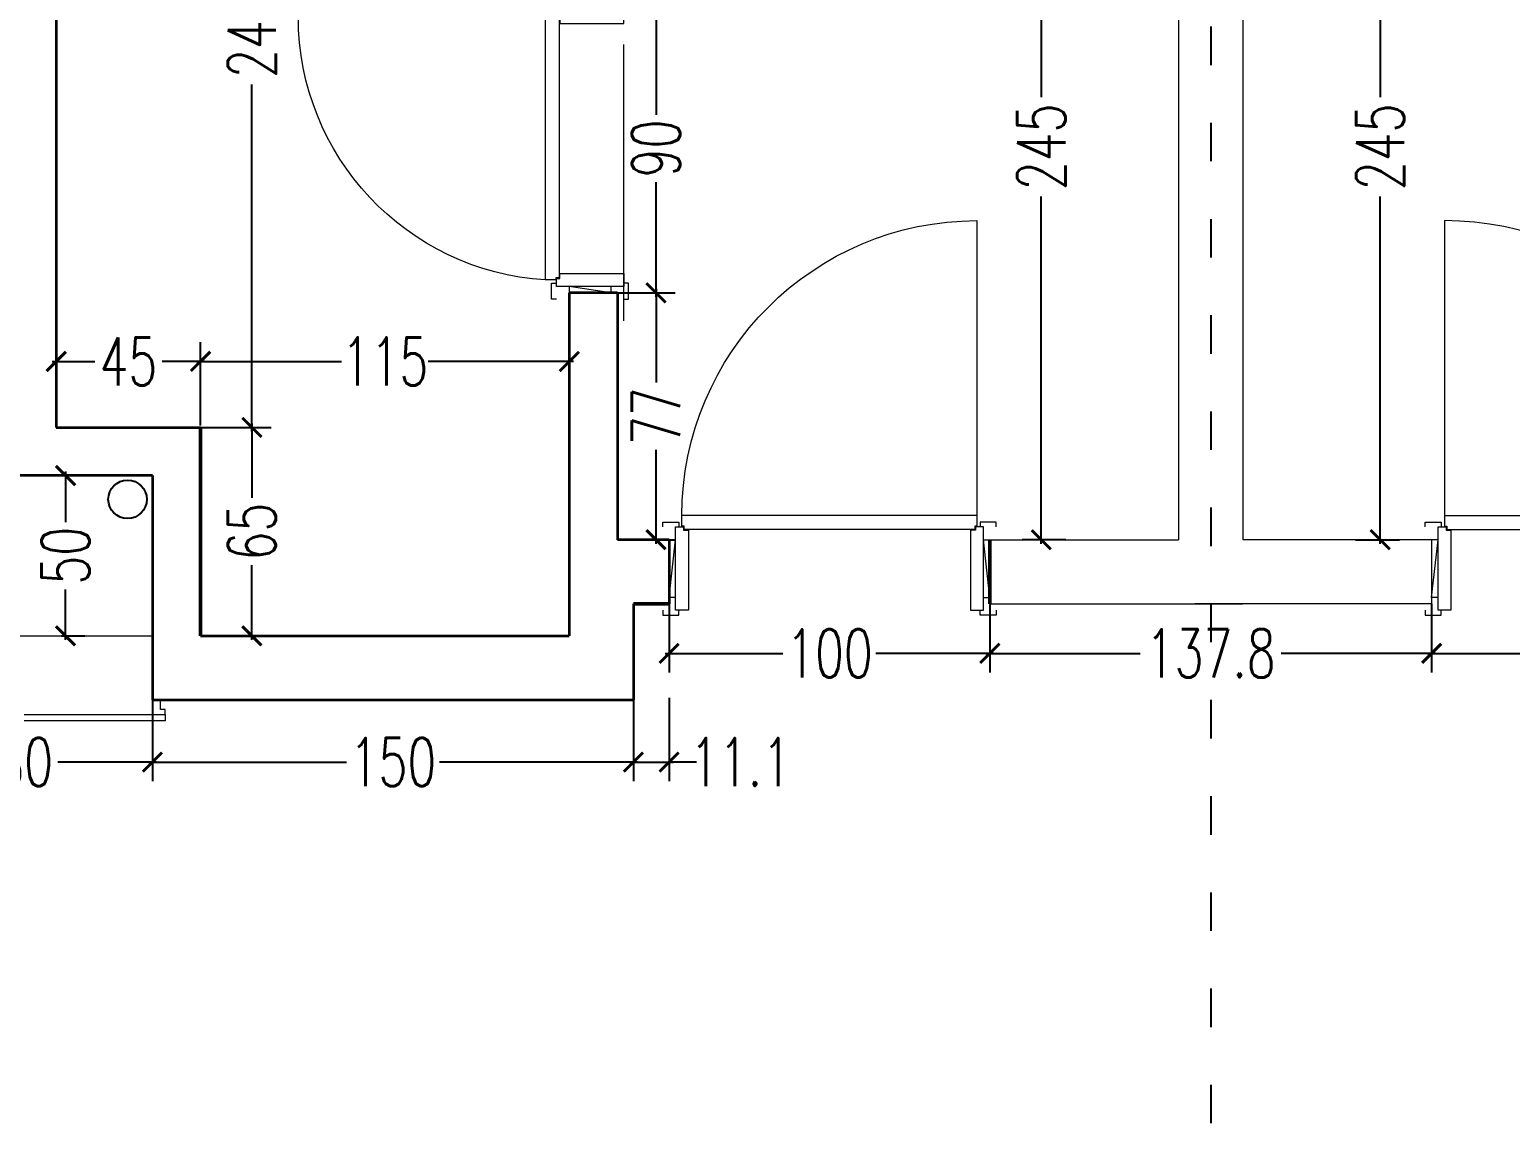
# Model space of a CAD drawing. Header units: centimetres. Extents: x -3207095 to 15275363, y -32656 to 4798027.
# Drawn here: x 694420.1 to 694881.8, y 4471539.8 to 4471886.9 of the extents above; entities that cross this region are included whole.
import ezdxf

# ---------------------------------------------------------------- set-up
doc = ezdxf.new("R2010")
doc.units = ezdxf.units.CM
doc.linetypes.add('ACAD_ISO03W100', pattern=[30, 12, -18])
doc.linetypes.add('DUZ', pattern=[500, 500])
doc.layers.get('0').update_dxf_attribs({"color": 1, "linetype": 'DUZ'})
doc.layers.add('DIM', color=1, linetype='DUZ')
doc.layers.add('TESİSAT', color=57, linetype='Continuous')
for name, color, linetype, lineweight in [('DUV', 220, 'Continuous', 50), ('DUVAR', 7, 'Continuous', 35), ('iç duvar', 7, 'Continuous', 50), ('KAPEN', 151, 'Continuous', 9)]:
    doc.layers.add(name, color=color, linetype=linetype, lineweight=lineweight)
doc.styles.add('DIM', font='ROMANSTW.SHX', dxfattribs={"width": 0.7})
doc.dimstyles.new('1_100', dxfattribs={"dimtxt": 15, "dimasz": 6, "dimexe": 6, "dimexo": 0, "dimgap": 2, "dimtad": 0, "dimdec": 1, "dimzin": 11, "dimdsep": 46, "dimtxsty": 'DIM', "dimblk": 'ARCHTICK', "dimcen": 3, "dimdle": 1.25, "dimclrt": 2, "dimadec": 0, "dimazin": 0, "dimtfac": 1.25, "dimtdec": 1, "dimtix": 1, "dimtofl": 0, "dimtmove": 1, "dimatfit": 3, "dimldrblk": 'ARCHTICK', "dimfxl": 20, "dimfxlon": 1, "dimtolj": 1, "dimtzin": 0, "dimarcsym": 0})

# ---------------------------------------------------------------- blocks, each defined once
blk = doc.blocks.new('new block')
at = {"layer": 'KAPEN'}
for p, q in [((105202.0528, 48261.8596), (105202.0198, 48261.8596)), ((105202.0528, 48261.8526), (105202.0528, 48261.8596)), ((105202.0628, 48261.8526), (105202.0528, 48261.8526)), ((105202.0628, 48261.0466), (105202.0628, 48261.8526)), ((105201.2498, 48261.0396), (105202.0528, 48261.0396)), ((105202.0528, 48261.0466), (105202.0628, 48261.0466)), ((105202.0528, 48261.0396), (105202.0528, 48261.0466))]:
    blk.add_line(p, q, dxfattribs=at)
for points in [[(105202.0548, 48261.9196), (105202.0398, 48261.9196), (105202.0398, 48261.8696), (105202.0548, 48261.8696)], [(105202.2248, 48261.8796), (105202.2248, 48261.8996), (105202.0948, 48261.8796), (105202.0948, 48261.8996)], [(105202.2648, 48261.9196), (105202.2798, 48261.9196), (105202.2798, 48261.8696), (105202.2648, 48261.8696)], [(105202.0198, 48261.0396), (105202.0198, 48261.8596)], [(105202.0548, 48260.9796), (105202.0398, 48260.9796), (105202.0398, 48261.0296), (105202.0548, 48261.0296)], [(105202.2248, 48261.0196), (105202.2248, 48260.9996), (105202.0948, 48261.0196), (105202.0948, 48260.9996)], [(105202.2648, 48260.9796), (105202.2798, 48260.9796), (105202.2798, 48261.0296), (105202.2648, 48261.0296)]]:
    blk.add_lwpolyline(points, dxfattribs=at)
for points in [[(105202.0548, 48261.8796), (105202.0548, 48261.8546), (105202.0648, 48261.8546), (105202.0648, 48261.8396), (105202.2648, 48261.8396), (105202.2648, 48261.8796)], [(105202.0548, 48261.0196), (105202.0548, 48261.0446), (105202.0648, 48261.0446), (105202.0648, 48261.0596), (105202.2648, 48261.0596), (105202.2648, 48261.0196)]]:
    blk.add_lwpolyline(points, close=True, dxfattribs=at)
blk.add_arc((105202.0715, 48261.0396), 0.8216, 93.6023, 180, dxfattribs=at)
blk = doc.blocks.new('K210')
for p, q in [((0.04, 0.985), (0.04, 0.032)), ((0.96, 0.032), (0.96, 0.065)), ((0.04, 0.032), (0.047, 0.032)), ((0.047, 0.032), (0.047, 0.022)), ((0.047, 0.022), (0.953, 0.022)), ((0.953, 0.032), (0.96, 0.032)), ((0.953, 0.022), (0.953, 0.032))]:
    blk.add_line(p, q)
for points in [[(0.04, 0.065), (0.96, 0.065)], [(-0.02, 0.03), (-0.02, 0.045), (0.03, 0.045), (0.03, 0.03)], [(1.02, 0.03), (1.02, 0.045), (0.97, 0.045), (0.97, 0.03)], [(0.02, -0.19), (0, -0.19), (0.02, -0.01), (0, -0.01)], [(0.98, -0.19), (1, -0.19), (0.98, -0.01), (1, -0.01)], [(-0.02, -0.23), (-0.02, -0.245), (0.03, -0.245), (0.03, -0.23)], [(1.02, -0.23), (1.02, -0.245), (0.97, -0.245), (0.97, -0.23)]]:
    blk.add_lwpolyline(points)
for points in [[(0.02, 0.03), (0.045, 0.03), (0.045, 0.02), (0.06, 0.02), (0.06, -0.23), (0.02, -0.23)], [(0.98, 0.03), (0.955, 0.03), (0.955, 0.02), (0.94, 0.02), (0.94, -0.23), (0.98, -0.23)]]:
    blk.add_lwpolyline(points, close=True)
blk.add_arc((0.04, 0.065), 0.92, 0, 90)
blk = doc.blocks.new('_ArchTick')
at = {"color": 0, "linetype": 'ByBlock', "const_width": 0.15}
blk.add_lwpolyline([(-0.5, -0.5), (0.5, 0.5)], dxfattribs=at)
blk = doc.blocks.new('*D1449')
at = {"layer": 'Defpoints', "color": 0, "linetype": 'Continuous', "lineweight": 5, "transparency": 16777216}
for p in [(694735.54, 4471972.8), (694743.23, 4471972.8), (694743.23, 4471727.8)]:
    blk.add_point(p, dxfattribs=at)
at = {"layer": 'DIM', "color": 0, "linetype": 'Continuous', "lineweight": -2, "transparency": 16777216}
for p, q in [((694743.23, 4471972.8), (694729.54, 4471972.8)), ((694735.54, 4471974.05), (694735.54, 4471865.8)), ((694735.54, 4471726.55), (694735.54, 4471834.8)), ((694743.23, 4471727.8), (694729.54, 4471727.8))]:
    blk.add_line(p, q, dxfattribs=at)
at = {"layer": 'DIM', "color": 0, "linetype": 'Continuous', "lineweight": -2, "transparency": 16777216, "xscale": 6, "yscale": 6, "zscale": 6}
for p, rotation in [((694735.54, 4471972.8), 90), ((694735.54, 4471727.8), 270)]:
    blk.add_blockref('_ArchTick', p, dxfattribs=dict(at, rotation=rotation))
at = {"layer": 'DIM', "color": 2, "linetype": 'Continuous', "lineweight": 5, "transparency": 16777216, "insert": (694735.54, 4471850.3), "char_height": 15, "attachment_point": 5, "rotation": 90, "style": 'DIM'}
blk.add_mtext('\\A1;245', dxfattribs=at)
blk = doc.blocks.new('*D1454')
at = {"layer": 'Defpoints', "color": 0, "linetype": 'Continuous', "lineweight": 5, "transparency": 16777216}
for p in [(694603.37, 4471804.8), (694615.41, 4471804.8), (694603.37, 4471727.8)]:
    blk.add_point(p, dxfattribs=at)
at = {"layer": 'DIM', "color": 0, "linetype": 'Continuous', "lineweight": -2, "transparency": 16777216}
for p, q in [((694603.37, 4471804.8), (694621.41, 4471804.8)), ((694615.41, 4471806.05), (694615.41, 4471776.8)), ((694615.41, 4471726.55), (694615.41, 4471755.8)), ((694603.37, 4471727.8), (694621.41, 4471727.8))]:
    blk.add_line(p, q, dxfattribs=at)
at = {"layer": 'DIM', "color": 0, "linetype": 'Continuous', "lineweight": -2, "transparency": 16777216, "xscale": 6, "yscale": 6, "zscale": 6}
for p, rotation in [((694615.41, 4471804.8), 90), ((694615.41, 4471727.8), 270)]:
    blk.add_blockref('_ArchTick', p, dxfattribs=dict(at, rotation=rotation))
at = {"layer": 'DIM', "color": 2, "linetype": 'Continuous', "lineweight": 5, "transparency": 16777216, "insert": (694615.41, 4471766.3), "char_height": 15, "attachment_point": 5, "rotation": 90, "style": 'DIM'}
blk.add_mtext('\\A1;77', dxfattribs=at)
blk = doc.blocks.new('*D1455')
at = {"layer": 'Defpoints', "color": 0, "linetype": 'Continuous', "lineweight": 5, "transparency": 16777216}
for p in [(694603.37, 4471894.8), (694615.41, 4471894.8), (694603.37, 4471804.8)]:
    blk.add_point(p, dxfattribs=at)
at = {"layer": 'DIM', "color": 0, "linetype": 'Continuous', "lineweight": -2, "transparency": 16777216}
for p, q in [((694603.37, 4471894.8), (694621.41, 4471894.8)), ((694615.41, 4471896.05), (694615.41, 4471860.3)), ((694615.41, 4471803.55), (694615.41, 4471839.3)), ((694603.37, 4471804.8), (694621.41, 4471804.8))]:
    blk.add_line(p, q, dxfattribs=at)
at = {"layer": 'DIM', "color": 0, "linetype": 'Continuous', "lineweight": -2, "transparency": 16777216, "xscale": 6, "yscale": 6, "zscale": 6}
for p, rotation in [((694615.41, 4471894.8), 90), ((694615.41, 4471804.8), 270)]:
    blk.add_blockref('_ArchTick', p, dxfattribs=dict(at, rotation=rotation))
at = {"layer": 'DIM', "color": 2, "linetype": 'Continuous', "lineweight": 5, "transparency": 16777216, "insert": (694615.41, 4471849.8), "char_height": 15, "attachment_point": 5, "rotation": 90, "style": 'DIM'}
blk.add_mtext('\\A1;90', dxfattribs=at)
blk = doc.blocks.new('*D1463')
at = {"layer": 'Defpoints', "color": 0, "linetype": 'Continuous', "lineweight": 5, "transparency": 16777216}
for p in [(694833.51, 4471972.8), (694841.19, 4471972.8), (694833.51, 4471727.8)]:
    blk.add_point(p, dxfattribs=at)
at = {"layer": 'DIM', "color": 0, "linetype": 'Continuous', "lineweight": -2, "transparency": 16777216}
for p, q in [((694833.51, 4471972.8), (694847.19, 4471972.8)), ((694841.19, 4471974.05), (694841.19, 4471865.8)), ((694841.19, 4471726.55), (694841.19, 4471834.8)), ((694833.51, 4471727.8), (694847.19, 4471727.8))]:
    blk.add_line(p, q, dxfattribs=at)
at = {"layer": 'DIM', "color": 0, "linetype": 'Continuous', "lineweight": -2, "transparency": 16777216, "xscale": 6, "yscale": 6, "zscale": 6}
for p, rotation in [((694841.19, 4471972.8), 90), ((694841.19, 4471727.8), 270)]:
    blk.add_blockref('_ArchTick', p, dxfattribs=dict(at, rotation=rotation))
at = {"layer": 'DIM', "color": 2, "linetype": 'Continuous', "lineweight": 5, "transparency": 16777216, "insert": (694841.19, 4471850.3), "char_height": 15, "attachment_point": 5, "rotation": 90, "style": 'DIM'}
blk.add_mtext('\\A1;245', dxfattribs=at)
blk = doc.blocks.new('*D1559')
at = {"layer": 'Defpoints', "color": 0, "linetype": 'Continuous', "lineweight": 5, "transparency": 16777216}
for p in [(694378.37, 4471677.8), (694458.37, 4471677.8), (694458.37, 4471658.45)]:
    blk.add_point(p, dxfattribs=at)
at = {"layer": 'DIM', "color": 0, "linetype": 'Continuous', "lineweight": -2, "transparency": 16777216}
for p, q in [((694378.37, 4471677.8), (694378.37, 4471652.45)), ((694458.37, 4471677.8), (694458.37, 4471652.45)), ((694377.12, 4471658.45), (694407.87, 4471658.45)), ((694459.62, 4471658.45), (694428.87, 4471658.45))]:
    blk.add_line(p, q, dxfattribs=at)
at = {"layer": 'DIM', "color": 0, "linetype": 'Continuous', "lineweight": -2, "transparency": 16777216, "xscale": 6, "yscale": 6, "zscale": 6, "rotation": 180}
blk.add_blockref('_ArchTick', (694378.37, 4471658.45), dxfattribs=at)
at = {"layer": 'DIM', "color": 0, "linetype": 'Continuous', "lineweight": -2, "transparency": 16777216, "xscale": 6, "yscale": 6, "zscale": 6}
blk.add_blockref('_ArchTick', (694458.37, 4471658.45), dxfattribs=at)
at = {"layer": 'DIM', "color": 2, "linetype": 'Continuous', "lineweight": 5, "transparency": 16777216, "insert": (694418.37, 4471658.45), "char_height": 15, "attachment_point": 5, "style": 'DIM'}
blk.add_mtext('\\A1;80', dxfattribs=at)
blk = doc.blocks.new('*D1560')
at = {"layer": 'Defpoints', "color": 0, "linetype": 'Continuous', "lineweight": 5, "transparency": 16777216}
for p in [(694458.37, 4471677.8), (694608.37, 4471677.8), (694608.37, 4471658.45)]:
    blk.add_point(p, dxfattribs=at)
at = {"layer": 'DIM', "color": 0, "linetype": 'Continuous', "lineweight": -2, "transparency": 16777216}
for p, q in [((694458.37, 4471677.8), (694458.37, 4471652.45)), ((694608.37, 4471677.8), (694608.37, 4471652.45)), ((694457.12, 4471658.45), (694518.87, 4471658.45)), ((694609.62, 4471658.45), (694547.87, 4471658.45))]:
    blk.add_line(p, q, dxfattribs=at)
at = {"layer": 'DIM', "color": 0, "linetype": 'Continuous', "lineweight": -2, "transparency": 16777216, "xscale": 6, "yscale": 6, "zscale": 6, "rotation": 180}
blk.add_blockref('_ArchTick', (694458.37, 4471658.45), dxfattribs=at)
at = {"layer": 'DIM', "color": 0, "linetype": 'Continuous', "lineweight": -2, "transparency": 16777216, "xscale": 6, "yscale": 6, "zscale": 6}
blk.add_blockref('_ArchTick', (694608.37, 4471658.45), dxfattribs=at)
at = {"layer": 'DIM', "color": 2, "linetype": 'Continuous', "lineweight": 5, "transparency": 16777216, "insert": (694533.37, 4471658.45), "char_height": 15, "attachment_point": 5, "style": 'DIM'}
blk.add_mtext('\\A1;150', dxfattribs=at)
blk = doc.blocks.new('*D1555')
at = {"layer": 'Defpoints', "color": 0, "linetype": 'Continuous', "lineweight": 5, "transparency": 16777216}
for p in [(694608.37, 4471686.15), (694619.48, 4471686.35), (694619.48, 4471658.45)]:
    blk.add_point(p, dxfattribs=at)
at = {"layer": 'DIM', "color": 0, "linetype": 'Continuous', "lineweight": -2, "transparency": 16777216}
for p, q in [((694608.37, 4471678.45), (694608.37, 4471652.45)), ((694619.48, 4471678.45), (694619.48, 4471652.45)), ((694607.12, 4471658.45), (694620.73, 4471658.45)), ((694628.01, 4471658.45), (694619.48, 4471658.45))]:
    blk.add_line(p, q, dxfattribs=at)
at = {"layer": 'DIM', "color": 0, "linetype": 'Continuous', "lineweight": -2, "transparency": 16777216, "xscale": 6, "yscale": 6, "zscale": 6, "rotation": 180}
blk.add_blockref('_ArchTick', (694608.37, 4471658.45), dxfattribs=at)
at = {"layer": 'DIM', "color": 0, "linetype": 'Continuous', "lineweight": -2, "transparency": 16777216, "xscale": 6, "yscale": 6, "zscale": 6}
blk.add_blockref('_ArchTick', (694619.48, 4471658.45), dxfattribs=at)
at = {"layer": 'DIM', "color": 2, "linetype": 'Continuous', "lineweight": 5, "transparency": 16777216, "insert": (694641.76, 4471658.45), "char_height": 15, "attachment_point": 5, "style": 'DIM'}
blk.add_mtext('\\A1;11.1', dxfattribs=at)
blk = doc.blocks.new('*D1556')
at = {"layer": 'Defpoints', "color": 0, "linetype": 'Continuous', "lineweight": 5, "transparency": 16777216}
for p in [(694719.48, 4471707.8), (694857.26, 4471707.8), (694719.48, 4471692.35)]:
    blk.add_point(p, dxfattribs=at)
at = {"layer": 'DIM', "color": 0, "linetype": 'Continuous', "lineweight": -2, "transparency": 16777216}
for p, q in [((694719.48, 4471707.8), (694719.48, 4471686.35)), ((694857.26, 4471707.8), (694857.26, 4471686.35)), ((694718.23, 4471692.35), (694766.37, 4471692.35)), ((694858.51, 4471692.35), (694810.37, 4471692.35))]:
    blk.add_line(p, q, dxfattribs=at)
at = {"layer": 'DIM', "color": 0, "linetype": 'Continuous', "lineweight": -2, "transparency": 16777216, "xscale": 6, "yscale": 6, "zscale": 6, "rotation": 180}
blk.add_blockref('_ArchTick', (694719.48, 4471692.35), dxfattribs=at)
at = {"layer": 'DIM', "color": 0, "linetype": 'Continuous', "lineweight": -2, "transparency": 16777216, "xscale": 6, "yscale": 6, "zscale": 6}
blk.add_blockref('_ArchTick', (694857.26, 4471692.35), dxfattribs=at)
at = {"layer": 'DIM', "color": 2, "linetype": 'Continuous', "lineweight": 5, "transparency": 16777216, "insert": (694788.37, 4471692.35), "char_height": 15, "attachment_point": 5, "style": 'DIM'}
blk.add_mtext('\\A1;137.8', dxfattribs=at)
blk = doc.blocks.new('*D1557')
at = {"layer": 'Defpoints', "color": 0, "linetype": 'Continuous', "lineweight": 5, "transparency": 16777216}
for p in [(694619.48, 4471707.8), (694719.48, 4471707.8), (694619.48, 4471692.35)]:
    blk.add_point(p, dxfattribs=at)
at = {"layer": 'DIM', "color": 0, "linetype": 'Continuous', "lineweight": -2, "transparency": 16777216}
for p, q in [((694619.48, 4471707.8), (694619.48, 4471686.35)), ((694719.48, 4471707.8), (694719.48, 4471686.35)), ((694618.23, 4471692.35), (694654.98, 4471692.35)), ((694720.73, 4471692.35), (694683.98, 4471692.35))]:
    blk.add_line(p, q, dxfattribs=at)
at = {"layer": 'DIM', "color": 0, "linetype": 'Continuous', "lineweight": -2, "transparency": 16777216, "xscale": 6, "yscale": 6, "zscale": 6, "rotation": 180}
blk.add_blockref('_ArchTick', (694619.48, 4471692.35), dxfattribs=at)
at = {"layer": 'DIM', "color": 0, "linetype": 'Continuous', "lineweight": -2, "transparency": 16777216, "xscale": 6, "yscale": 6, "zscale": 6}
blk.add_blockref('_ArchTick', (694719.48, 4471692.35), dxfattribs=at)
at = {"layer": 'DIM', "color": 2, "linetype": 'Continuous', "lineweight": 5, "transparency": 16777216, "insert": (694669.48, 4471692.35), "char_height": 15, "attachment_point": 5, "style": 'DIM'}
blk.add_mtext('\\A1;100', dxfattribs=at)
blk = doc.blocks.new('*D1554')
at = {"layer": 'Defpoints', "color": 0, "linetype": 'Continuous', "lineweight": 5, "transparency": 16777216}
for p in [(694857.26, 4471707.8), (694957.26, 4471707.8), (694957.26, 4471692.35)]:
    blk.add_point(p, dxfattribs=at)
at = {"layer": 'DIM', "color": 0, "linetype": 'Continuous', "lineweight": -2, "transparency": 16777216}
for p, q in [((694857.26, 4471707.8), (694857.26, 4471686.35)), ((694957.26, 4471707.8), (694957.26, 4471686.35)), ((694856.01, 4471692.35), (694892.76, 4471692.35)), ((694958.51, 4471692.35), (694921.76, 4471692.35))]:
    blk.add_line(p, q, dxfattribs=at)
at = {"layer": 'DIM', "color": 0, "linetype": 'Continuous', "lineweight": -2, "transparency": 16777216, "xscale": 6, "yscale": 6, "zscale": 6, "rotation": 180}
blk.add_blockref('_ArchTick', (694857.26, 4471692.35), dxfattribs=at)
at = {"layer": 'DIM', "color": 0, "linetype": 'Continuous', "lineweight": -2, "transparency": 16777216, "xscale": 6, "yscale": 6, "zscale": 6}
blk.add_blockref('_ArchTick', (694957.26, 4471692.35), dxfattribs=at)
at = {"layer": 'DIM', "color": 2, "linetype": 'Continuous', "lineweight": 5, "transparency": 16777216, "insert": (694907.26, 4471692.35), "char_height": 15, "attachment_point": 5, "style": 'DIM'}
blk.add_mtext('\\A1;100', dxfattribs=at)
blk = doc.blocks.new('*D1584')
at = {"layer": 'Defpoints', "color": 0, "linetype": 'Continuous', "lineweight": 5, "transparency": 16777216}
for p in [(694429.98, 4471747.8), (694431.28, 4471747.8), (694429.98, 4471697.8)]:
    blk.add_point(p, dxfattribs=at)
at = {"layer": 'DIM', "color": 0, "linetype": 'Continuous', "lineweight": -2, "transparency": 16777216}
for p, q in [((694431.28, 4471749.05), (694431.28, 4471733.3)), ((694429.98, 4471747.8), (694437.28, 4471747.8)), ((694431.28, 4471696.55), (694431.28, 4471712.3)), ((694429.98, 4471697.8), (694437.28, 4471697.8))]:
    blk.add_line(p, q, dxfattribs=at)
at = {"layer": 'DIM', "color": 0, "linetype": 'Continuous', "lineweight": -2, "transparency": 16777216, "xscale": 6, "yscale": 6, "zscale": 6}
for p, rotation in [((694431.28, 4471747.8), 90), ((694431.28, 4471697.8), 270)]:
    blk.add_blockref('_ArchTick', p, dxfattribs=dict(at, rotation=rotation))
at = {"layer": 'DIM', "color": 2, "linetype": 'Continuous', "lineweight": 5, "transparency": 16777216, "insert": (694431.28, 4471722.8), "char_height": 15, "attachment_point": 5, "rotation": 90, "style": 'DIM'}
blk.add_mtext('\\A1;50', dxfattribs=at)
blk = doc.blocks.new('*D1599')
at = {"layer": 'Defpoints', "color": 0, "linetype": 'Continuous', "lineweight": 5, "transparency": 16777216}
for p in [(694473.37, 4471783.39), (694428.37, 4471762.8), (694473.37, 4471762.8)]:
    blk.add_point(p, dxfattribs=at)
at = {"layer": 'DIM', "color": 0, "linetype": 'Continuous', "lineweight": -2, "transparency": 16777216}
for p, q in [((694428.37, 4471763.39), (694428.37, 4471789.39)), ((694473.37, 4471763.39), (694473.37, 4471789.39)), ((694427.12, 4471783.39), (694440.37, 4471783.39)), ((694474.62, 4471783.39), (694461.37, 4471783.39))]:
    blk.add_line(p, q, dxfattribs=at)
at = {"layer": 'DIM', "color": 0, "linetype": 'Continuous', "lineweight": -2, "transparency": 16777216, "xscale": 6, "yscale": 6, "zscale": 6, "rotation": 180}
blk.add_blockref('_ArchTick', (694428.37, 4471783.39), dxfattribs=at)
at = {"layer": 'DIM', "color": 0, "linetype": 'Continuous', "lineweight": -2, "transparency": 16777216, "xscale": 6, "yscale": 6, "zscale": 6}
blk.add_blockref('_ArchTick', (694473.37, 4471783.39), dxfattribs=at)
at = {"layer": 'DIM', "color": 2, "linetype": 'Continuous', "lineweight": 5, "transparency": 16777216, "insert": (694450.87, 4471783.39), "char_height": 15, "attachment_point": 5, "style": 'DIM'}
blk.add_mtext('\\A1;45', dxfattribs=at)
blk = doc.blocks.new('*D1600')
at = {"layer": 'Defpoints', "color": 0, "linetype": 'Continuous', "lineweight": 5, "transparency": 16777216}
for p in [(694588.37, 4471783.39), (694473.37, 4471762.8), (694588.37, 4471762.8)]:
    blk.add_point(p, dxfattribs=at)
at = {"layer": 'DIM', "color": 0, "linetype": 'Continuous', "lineweight": -2, "transparency": 16777216}
for p, q in [((694473.37, 4471763.39), (694473.37, 4471789.39)), ((694588.37, 4471763.39), (694588.37, 4471789.39)), ((694472.12, 4471783.39), (694517.37, 4471783.39)), ((694589.62, 4471783.39), (694544.37, 4471783.39))]:
    blk.add_line(p, q, dxfattribs=at)
at = {"layer": 'DIM', "color": 0, "linetype": 'Continuous', "lineweight": -2, "transparency": 16777216, "xscale": 6, "yscale": 6, "zscale": 6, "rotation": 180}
blk.add_blockref('_ArchTick', (694473.37, 4471783.39), dxfattribs=at)
at = {"layer": 'DIM', "color": 0, "linetype": 'Continuous', "lineweight": -2, "transparency": 16777216, "xscale": 6, "yscale": 6, "zscale": 6}
blk.add_blockref('_ArchTick', (694588.37, 4471783.39), dxfattribs=at)
at = {"layer": 'DIM', "color": 2, "linetype": 'Continuous', "lineweight": 5, "transparency": 16777216, "insert": (694530.87, 4471783.39), "char_height": 15, "attachment_point": 5, "style": 'DIM'}
blk.add_mtext('\\A1;115', dxfattribs=at)
blk = doc.blocks.new('*D1601')
at = {"layer": 'Defpoints', "color": 0, "linetype": 'Continuous', "lineweight": 5, "transparency": 16777216}
for p in [(694473.37, 4471762.8), (694489.38, 4471762.8), (694473.37, 4471697.8)]:
    blk.add_point(p, dxfattribs=at)
at = {"layer": 'DIM', "color": 0, "linetype": 'Continuous', "lineweight": -2, "transparency": 16777216}
for p, q in [((694473.37, 4471762.8), (694495.38, 4471762.8)), ((694489.38, 4471764.05), (694489.38, 4471740.8)), ((694489.38, 4471696.55), (694489.38, 4471719.8)), ((694473.37, 4471697.8), (694495.38, 4471697.8))]:
    blk.add_line(p, q, dxfattribs=at)
at = {"layer": 'DIM', "color": 0, "linetype": 'Continuous', "lineweight": -2, "transparency": 16777216, "xscale": 6, "yscale": 6, "zscale": 6}
for p, rotation in [((694489.38, 4471762.8), 90), ((694489.38, 4471697.8), 270)]:
    blk.add_blockref('_ArchTick', p, dxfattribs=dict(at, rotation=rotation))
at = {"layer": 'DIM', "color": 2, "linetype": 'Continuous', "lineweight": 5, "transparency": 16777216, "insert": (694489.38, 4471730.3), "char_height": 15, "attachment_point": 5, "rotation": 90, "style": 'DIM'}
blk.add_mtext('\\A1;65', dxfattribs=at)
blk = doc.blocks.new('*D1602')
at = {"layer": 'Defpoints', "color": 0, "linetype": 'Continuous', "lineweight": 5, "transparency": 16777216}
for p in [(694473.37, 4472007.8), (694489.38, 4472007.8), (694473.37, 4471762.8)]:
    blk.add_point(p, dxfattribs=at)
at = {"layer": 'DIM', "color": 0, "linetype": 'Continuous', "lineweight": -2, "transparency": 16777216}
for p, q in [((694473.37, 4472007.8), (694495.38, 4472007.8)), ((694489.38, 4472009.05), (694489.38, 4471900.8)), ((694489.38, 4471761.55), (694489.38, 4471869.8)), ((694473.37, 4471762.8), (694495.38, 4471762.8))]:
    blk.add_line(p, q, dxfattribs=at)
at = {"layer": 'DIM', "color": 0, "linetype": 'Continuous', "lineweight": -2, "transparency": 16777216, "xscale": 6, "yscale": 6, "zscale": 6}
for p, rotation in [((694489.38, 4472007.8), 90), ((694489.38, 4471762.8), 270)]:
    blk.add_blockref('_ArchTick', p, dxfattribs=dict(at, rotation=rotation))
at = {"layer": 'DIM', "color": 2, "linetype": 'Continuous', "lineweight": 5, "transparency": 16777216, "insert": (694489.38, 4471885.3), "char_height": 15, "attachment_point": 5, "rotation": 90, "style": 'DIM'}
blk.add_mtext('\\A1;245', dxfattribs=at)

msp = doc.modelspace()

# ---------------------------------------------------------------- linework, layer by layer
at = {"color": 232, "linetype": 'ACAD_ISO03W100'}
msp.add_line((694788.37, 4472637.8), (694788.37, 4469507.8), dxfattribs=at)
at = {"layer": 'DUV'}
for p, q in [((694473.37, 4471762.8), (694473.37, 4471697.8)), ((694719.48, 4471727.8), (694719.48, 4471707.8)), ((694619.48, 4471707.8), (694608.37, 4471707.8))]:
    msp.add_line(p, q, dxfattribs=at)
at = {"layer": 'DUVAR'}
for p, q in [((694428.37, 4472007.8), (694428.37, 4471762.8)), ((694588.37, 4471804.8), (694588.37, 4471697.8)), ((694603.37, 4471804.8), (694588.37, 4471804.8)), ((694603.37, 4471804.8), (694603.37, 4471727.8)), ((694428.37, 4471762.8), (694473.37, 4471762.8)), ((694473.37, 4471762.8), (694473.37, 4471697.8)), ((694458.37, 4471747.8), (694378.37, 4471747.8)), ((694458.37, 4471747.8), (694458.37, 4471677.8)), ((694619.48, 4471727.8), (694603.37, 4471727.8)), ((694619.48, 4471727.8), (694619.48, 4471707.8)), ((694608.37, 4471707.8), (694608.37, 4471677.8)), ((694608.37, 4471707.8), (694619.48, 4471707.8)), ((694473.37, 4471697.8), (694588.37, 4471697.8)), ((694458.37, 4471677.8), (694608.37, 4471677.8))]:
    msp.add_line(p, q, dxfattribs=at)
at = {"layer": 'iç duvar', "color": 7, "lineweight": 18}
for p, q in [((694778.37, 4471972.8), (694778.37, 4471727.8)), ((694798.37, 4471972.8), (694798.37, 4471727.8)), ((694719.48, 4471727.8), (694778.37, 4471727.8)), ((694857.26, 4471727.8), (694798.37, 4471727.8)), ((694857.26, 4471727.8), (694857.26, 4471707.8)), ((694719.48, 4471707.8), (694798.37, 4471707.8)), ((694857.26, 4471707.8), (694783.37, 4471707.8))]:
    msp.add_line(p, q, dxfattribs=at)
at = {"layer": 'KAPEN'}
for p, q in [((694605.37, 4471796.06), (694605.37, 4471882.26)), ((694378.37, 4471697.8), (694458.37, 4471697.8))]:
    msp.add_line(p, q, dxfattribs=at)
msp.add_lwpolyline([(694458.37, 4471673.3), (694462.37, 4471673.3), (694462.37, 4471674.8), (694460.87, 4471674.8), (694460.87, 4471677.8), (694458.37, 4471677.8), (694458.37, 4471673.3)], close=True, dxfattribs=at)
msp.add_lwpolyline([(694458.37, 4471673.3), (694462.37, 4471673.3), (694462.37, 4471674.8), (694460.87, 4471674.8), (694460.87, 4471677.8), (694458.37, 4471677.8), (694458.37, 4471673.3)], close=True, dxfattribs=at)
msp.add_lwpolyline([(694418.37, 4471673.3), (694462.37, 4471673.3), (694462.37, 4471671.3), (694418.37, 4471671.3)], dxfattribs=at)
at = {"layer": 'TESİSAT', "color": 8}
msp.add_circle((694450.61, 4471740.37), 6, dxfattribs=at)

# ---------------------------------------------------------------- block references
at = {"xscale": -100, "yscale": 100, "zscale": 100, "rotation": 180}
msp.add_blockref('new block', (-9825621.12, 9297994.76), dxfattribs=at)
at = {"layer": 'KAPEN', "yscale": 100, "zscale": 100}
for p, xscale in [((694719.48, 4471728.8), -100), ((694857.26, 4471728.8), 100)]:
    msp.add_blockref('K210', p, dxfattribs=dict(at, xscale=xscale))

# ---------------------------------------------------------------- dimensions: what is measured, and where the dimension line sits
at = {"layer": 'DIM', "linetype": 'Continuous', "lineweight": 5}
for base, p1, p2, angle, picture, middle in [((694489.38, 4472007.8), (694473.37, 4471762.8), (694473.37, 4472007.8), 90, '*D1602', (694489.38, 4471885.3)), ((694735.54, 4471972.8), (694743.23, 4471727.8), (694743.23, 4471972.8), 90, '*D1449', (694735.54, 4471850.3)), ((694841.19, 4471972.8), (694833.51, 4471727.8), (694833.51, 4471972.8), 90, '*D1463', (694841.19, 4471850.3)), ((694615.41, 4471894.8), (694603.37, 4471804.8), (694603.37, 4471894.8), 90, '*D1455', (694615.41, 4471849.8)), ((694615.41, 4471804.8), (694603.37, 4471727.8), (694603.37, 4471804.8), 90, '*D1454', (694615.41, 4471766.3)), ((694473.37, 4471783.39), (694428.37, 4471762.8), (694473.37, 4471762.8), 180, '*D1599', (694450.87, 4471783.39)), ((694588.37, 4471783.39), (694473.37, 4471762.8), (694588.37, 4471762.8), 180, '*D1600', (694530.87, 4471783.39)), ((694489.38, 4471762.8), (694473.37, 4471697.8), (694473.37, 4471762.8), 90, '*D1601', (694489.38, 4471730.3)), ((694431.28, 4471747.8), (694429.98, 4471697.8), (694429.98, 4471747.8), 90, '*D1584', (694431.28, 4471722.8)), ((694619.48, 4471692.35), (694719.48, 4471707.8), (694619.48, 4471707.8), 180, '*D1557', (694669.48, 4471692.35)), ((694719.48, 4471692.35), (694857.26, 4471707.8), (694719.48, 4471707.8), 180, '*D1556', (694788.37, 4471692.35)), ((694957.26, 4471692.35), (694857.26, 4471707.8), (694957.26, 4471707.8), 0, '*D1554', (694907.26, 4471692.35))]:
    dim = msp.add_linear_dim(base=base, p1=p1, p2=p2, angle=angle, dimstyle='1_100', dxfattribs=at)
    dim.commit()
    dim.dimension.update_dxf_attribs({"geometry": picture, "text_midpoint": middle})
dim = msp.add_linear_dim(base=(694619.48, 4471658.45), p1=(694608.37, 4471686.15), p2=(694619.48, 4471686.35), angle=180, dimstyle='1_100', dxfattribs=at)
dim.commit()
dim.dimension.update_dxf_attribs({"geometry": '*D1555', "text_midpoint": (694641.76, 4471658.45), "dimtype": 160})
for base, p1, p2, picture, middle in [((694458.37, 4471658.45), (694378.37, 4471677.8), (694458.37, 4471677.8), '*D1559', (694418.37, 4471658.45)), ((694608.37, 4471658.45), (694458.37, 4471677.8), (694608.37, 4471677.8), '*D1560', (694533.37, 4471658.45))]:
    dim = msp.add_linear_dim(base=base, p1=p1, p2=p2, dimstyle='1_100', dxfattribs=at)
    dim.commit()
    dim.dimension.update_dxf_attribs({"geometry": picture, "text_midpoint": middle})

doc.saveas('drawing.dxf')
